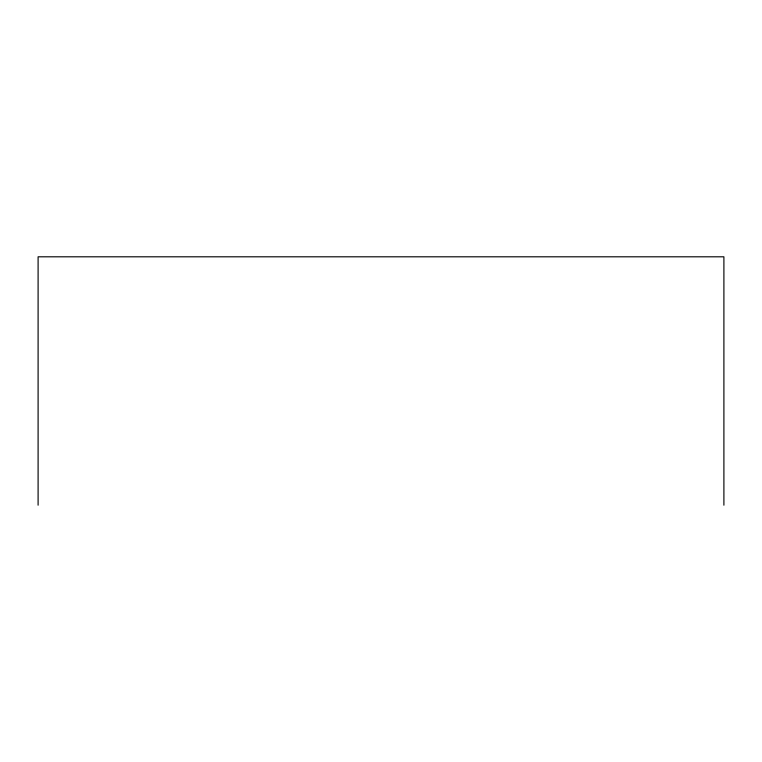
<?xml version="1.0" encoding="UTF-8"?>
<svg xmlns="http://www.w3.org/2000/svg" width="762" height="762" viewBox="0 0 762 762"><rect width="100%" height="100%" fill="white"/><g stroke="black" fill="none" stroke-linecap="round" stroke-linejoin="round"><path stroke-width="1.14" d="M723.9 505.196L723.9 256.804L38.1 256.804L38.1 505.196"/></g></svg>
